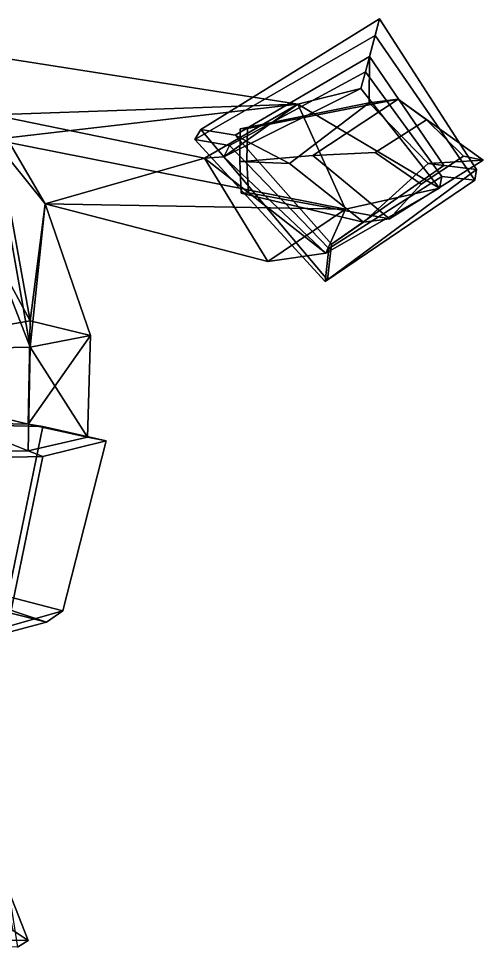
# Model space of a CAD drawing. Extents: x -239 to 241, y -156 to 322.
# Drawn here: x 80.6 to 241.1, y -155.8 to 167.7 of the extents above; entities that cross this region are included whole.
import ezdxf

# ---------------------------------------------------------------- set-up
doc = ezdxf.new("R2010")
doc.units = 0

msp = doc.modelspace()

# ---------------------------------------------------------------- linework, layer by layer
for points in [[(141.466217, 125.919403, 92.606331), (143.532913, 129.401123, 125.482895), (205.227997, 167.651276, 117.989052), (203.754227, 161.813354, 86.158081)], [(143.532913, 129.401123, 125.482895), (155.298981, 127.397095, 125.270592), (201.777908, 154.58429, 119.614731), (205.227997, 167.651276, 117.989052)], [(238.710052, 115.564819, 123.493828), (205.227997, 167.651276, 117.989052), (201.777908, 154.58429, 119.614731), (227.402878, 116.91507, 123.763725)], [(238.710052, 115.564819, 123.493828), (238.19841, 111.857056, 90.58477), (203.754227, 161.813354, 86.158081), (205.227997, 167.651276, 117.989052)], [(141.466217, 125.919403, 92.606331), (203.754227, 161.813354, 86.158081), (200.381104, 149.353333, 87.711365), (153.433243, 123.840912, 92.395035)], [(238.19841, 111.857056, 90.58477), (226.715195, 113.187622, 90.863548), (200.381104, 149.353333, 87.711365), (203.754227, 161.813354, 86.158081)], [(71.568993, 134.430847, 55.035244), (177.039444, 138.197327, 4.270797), (54.770676, 157.228821, 6.960932)], [(71.694962, 125.938324, -27.251738), (54.770676, 157.228821, 6.960932), (177.039444, 138.197327, 4.270797)], [(174.143051, 117.629944, 118.293259), (201.594299, 138.617615, 111.365601), (201.777908, 154.58429, 119.614731), (155.298981, 127.397095, 125.270592)], [(222.073807, 117.629944, 108.976463), (227.402878, 116.91507, 123.763725), (201.777908, 154.58429, 119.614731), (201.594299, 138.617615, 111.365601)], [(84.566544, 54.204269, -65.243134), (-1.538219, 52.543137, -102.634254), (47.100212, 150.407318, -32.941681)], [(84.566544, 54.204269, -65.243134), (47.100212, 150.407318, -32.941681), (71.694962, 125.938324, -27.251738)], [(198.82048, 143.508636, 52.065178), (151.398468, 119.962555, 56.541515), (153.433243, 123.840912, 92.395035), (200.381104, 149.353333, 87.711365)], [(226.715195, 113.187622, 90.863548), (225.96521, 109.122498, 54.983177), (198.82048, 143.508636, 52.065178), (200.381104, 149.353333, 87.711365)], [(151.398468, 119.962555, 56.541515), (198.82048, 143.508636, 52.065178), (177.039444, 138.197327, 4.270797)], [(225.96521, 109.122498, 54.983177), (177.039444, 138.197327, 4.270797), (198.82048, 143.508636, 52.065178)], [(159.572235, 129.788086, 169.391174), (211.71257, 139.830811, 143.103195), (201.594299, 138.617615, 111.365601), (157.065109, 129.659424, 156.696304)], [(159.356445, 118.465698, 170.414398), (182.143234, 120.419189, 165.498337), (211.71257, 139.830811, 143.103195), (159.572235, 129.788086, 169.391174)], [(203.743134, 121.39798, 215.831757), (221.406158, 132.716248, 211.119431), (211.71257, 139.830811, 143.103195), (182.143234, 120.419189, 165.498337)], [(241.080933, 118.844849, 139.034653), (222.073807, 117.629944, 108.976463), (201.594299, 138.617615, 111.365601), (211.71257, 139.830811, 143.103195)], [(234.210236, 120.217224, 198.654068), (241.080933, 118.844849, 139.034653), (211.71257, 139.830811, 143.103195), (221.406158, 132.716248, 211.119431)], [(71.568993, 134.430847, 55.035244), (144.807983, 119.471069, 42.008675), (177.039444, 138.197327, 4.270797)], [(71.694962, 125.938324, -27.251738), (177.039444, 138.197327, 4.270797), (193.440277, 101.916092, -13.608107)], [(151.398468, 119.962555, 56.541515), (177.039444, 138.197327, 4.270797), (144.807983, 119.471069, 42.008675)], [(156.967865, 118.336853, 157.677505), (157.065109, 129.659424, 156.696304), (201.594299, 138.617615, 111.365601), (174.143051, 117.629944, 118.293259)], [(225.96521, 109.122498, 54.983177), (193.440277, 101.916092, -13.608107), (177.039444, 138.197327, 4.270797)], [(-1.538233, 48.456268, 135.237167), (84.566536, 63.311539, 102.663918), (46.491829, 133.690735, 69.749962)], [(84.566536, 63.311539, 102.663918), (71.568993, 134.430847, 55.035244), (46.491829, 133.690735, 69.749962)], [(84.566536, 63.311539, 102.663918), (89.670868, 103.665619, 12.556811), (71.568993, 134.430847, 55.035244)], [(89.670868, 103.665619, 12.556811), (144.807983, 119.471069, 42.008675), (71.568993, 134.430847, 55.035244)], [(219.615311, 110.47345, 214.124924), (234.210236, 120.217224, 198.654068), (221.406158, 132.716248, 211.119431), (203.743134, 121.39798, 215.831757)], [(186.41684, 76.845505, 96.537521), (187.264862, 77.461487, 130.692413), (143.532913, 129.401123, 125.482895), (141.466217, 125.919403, 92.606331)], [(187.264862, 77.461487, 130.692413), (188.681335, 89.781281, 129.228653), (155.298981, 127.397095, 125.270592), (143.532913, 129.401123, 125.482895)], [(159.356445, 118.465698, 170.414398), (159.572235, 129.788086, 169.391174), (157.065109, 129.659424, 156.696304), (156.967865, 118.336853, 157.677505)], [(199.682983, 97.36763, 115.001106), (174.143051, 117.629944, 118.293259), (155.298981, 127.397095, 125.270592), (188.681335, 89.781281, 129.228653)], [(84.566544, 54.204269, -65.243134), (71.694962, 125.938324, -27.251738), (89.670868, 103.665619, 12.556811)], [(89.670868, 103.665619, 12.556811), (71.694962, 125.938324, -27.251738), (193.440277, 101.916092, -13.608107)], [(186.41684, 76.845505, 96.537521), (141.466217, 125.919403, 92.606331), (153.433243, 123.840912, 92.395035), (187.713867, 88.253601, 95.18264)], [(151.398468, 119.962555, 56.541515), (186.686661, 86.631592, 59.03294), (187.713867, 88.253601, 95.18264), (153.433243, 123.840912, 92.395035)], [(186.686661, 86.631592, 59.03294), (151.398468, 119.962555, 56.541515), (144.807983, 119.471069, 42.008675)], [(159.907684, 107.532593, 171.310837), (208.710602, 98.584534, 147.053955), (182.143234, 120.419189, 165.498337), (159.356445, 118.465698, 170.414398)], [(219.615311, 110.47345, 214.124924), (203.743134, 121.39798, 215.831757), (182.143234, 120.419189, 165.498337), (208.710602, 98.584534, 147.053955)], [(219.615311, 110.47345, 214.124924), (208.710602, 98.584534, 147.053955), (241.080933, 118.844849, 139.034653), (234.210236, 120.217224, 198.654068)], [(166.657349, 83.802292, 17.824194), (144.807983, 119.471069, 42.008675), (89.670868, 103.665619, 12.556811)], [(186.686661, 86.631592, 59.03294), (144.807983, 119.471069, 42.008675), (166.657349, 83.802292, 17.824194)], [(159.907684, 107.532593, 171.310837), (159.356445, 118.465698, 170.414398), (156.967865, 118.336853, 157.677505), (157.404099, 107.403534, 158.574905)], [(157.404099, 107.403534, 158.574905), (156.967865, 118.336853, 157.677505), (174.143051, 117.629944, 118.293259), (199.682983, 97.36763, 115.001106)], [(187.264862, 77.461487, 130.692413), (238.710052, 115.564819, 123.493828), (227.402878, 116.91507, 123.763725), (188.681335, 89.781281, 129.228653)], [(199.682983, 97.36763, 115.001106), (188.681335, 89.781281, 129.228653), (227.402878, 116.91507, 123.763725), (222.073807, 117.629944, 108.976463)], [(208.710602, 98.584534, 147.053955), (199.682983, 97.36763, 115.001106), (222.073807, 117.629944, 108.976463), (241.080933, 118.844849, 139.034653)], [(186.41684, 76.845505, 96.537521), (238.19841, 111.857056, 90.58477), (238.710052, 115.564819, 123.493828), (187.264862, 77.461487, 130.692413)], [(186.41684, 76.845505, 96.537521), (187.713867, 88.253601, 95.18264), (226.715195, 113.187622, 90.863548), (238.19841, 111.857056, 90.58477)], [(186.686661, 86.631592, 59.03294), (225.96521, 109.122498, 54.983177), (226.715195, 113.187622, 90.863548), (187.713867, 88.253601, 95.18264)], [(159.907684, 107.532593, 171.310837), (157.404099, 107.403534, 158.574905), (199.682983, 97.36763, 115.001106), (208.710602, 98.584534, 147.053955)], [(186.686661, 86.631592, 59.03294), (193.440277, 101.916092, -13.608107), (225.96521, 109.122498, 54.983177)], [(84.566536, 63.311539, 102.663918), (105.322769, 58.249313, 9.333818), (89.670868, 103.665619, 12.556811)], [(105.322769, 58.249313, 9.333818), (84.566544, 54.204269, -65.243134), (89.670868, 103.665619, 12.556811)], [(166.657349, 83.802292, 17.824194), (89.670868, 103.665619, 12.556811), (193.440277, 101.916092, -13.608107)], [(186.686661, 86.631592, 59.03294), (166.657349, 83.802292, 17.824194), (193.440277, 101.916092, -13.608107)], [(83.798409, 27.581329, 89.936485), (84.566536, 63.311539, 102.663918), (-1.538233, 48.456268, 135.237167)], [(83.798409, 27.581329, 89.936485), (105.322769, 58.249313, 9.333818), (84.566536, 63.311539, 102.663918)], [(83.798409, 27.581329, 89.936485), (104.37571, 23.140793, 8.067974), (105.322769, 58.249313, 9.333818)], [(104.37571, 23.140793, 8.067974), (84.566544, 54.204269, -65.243134), (105.322769, 58.249313, 9.333818)], [(83.798416, 18.453552, -78.348801), (-1.605669, 16.996994, -110.8601), (-1.538219, 52.543137, -102.634254)], [(83.798416, 18.453552, -78.348801), (-1.538219, 52.543137, -102.634254), (84.566544, 54.204269, -65.243134)], [(104.37571, 23.140793, 8.067974), (83.798416, 18.453552, -78.348801), (84.566544, 54.204269, -65.243134)], [(83.798409, 27.581329, 89.936485), (-1.538233, 48.456268, 135.237167), (-1.538232, 29.420044, 122.755112)], [(-1.538233, 28.859604, 136.120377), (88.945587, 26.800735, 99.036293), (83.798409, 27.581329, 89.936485), (-1.538232, 29.420044, 122.755112)], [(-1.538232, -30.920273, 133.082947), (76.752228, -31.930748, 96.052132), (88.945587, 26.800735, 99.036293), (-1.538233, 28.859604, 136.120377)], [(88.945587, 26.800735, 99.036293), (76.752228, -31.930748, 96.052132), (95.764473, -36.868378, 5.018892), (110.809677, 21.863098, 8.003054)], [(110.809677, 21.863098, 8.003054), (104.37571, 23.140793, 8.067974), (83.798409, 27.581329, 89.936485), (88.945587, 26.800735, 99.036293)], [(88.945595, 16.486343, -91.126076), (83.798416, 18.453552, -78.348801), (104.37571, 23.140793, 8.067974), (110.809677, 21.863098, 8.003054)], [(95.764473, -36.868378, 5.018892), (76.752243, -42.245132, -94.110237), (88.945595, 16.486343, -91.126076), (110.809677, 21.863098, 8.003054)], [(88.945595, 16.486343, -91.126076), (-1.539248, 14.529755, -128.197067), (-1.605669, 16.996994, -110.8601), (83.798416, 18.453552, -78.348801)], [(76.752243, -42.245132, -94.110237), (-1.538217, -45.257271, -131.242752), (-1.539248, 14.529755, -128.197067), (88.945595, 16.486343, -91.126076)], [(72.276413, -36.303551, 86.690475), (54.288532, -29.763466, 70.233223), (67.68486, -33.290825, 5.20067), (90.169724, -40.744095, 4.821966)], [(76.752228, -31.930748, 96.052132), (72.276413, -36.303551, 86.690475), (90.169724, -40.744095, 4.821966), (95.764473, -36.868378, 5.018892)], [(90.169724, -40.744095, 4.821966), (67.68486, -33.290825, 5.20067), (54.28854, -36.976074, -62.74276), (72.276428, -45.431335, -81.59481)], [(95.764473, -36.868378, 5.018892), (90.169724, -40.744095, 4.821966), (72.276428, -45.431335, -81.59481), (76.752243, -42.245132, -94.110237)], [(80.090286, -153.02951, 102.617195), (83.794151, -150.723206, 36.317848), (74.813721, -127.827744, 43.725594), (74.813721, -119.444244, 102.617195)], [(78.613289, -147.271301, -42.826286), (73.789398, -123.445663, -8.284024), (74.813721, -127.827744, 43.725594), (83.794151, -150.723206, 36.317848)], [(78.613289, -147.271301, -42.826286), (83.794151, -150.723206, 36.317848), (16.610764, -150.61731, 32.613968), (14.823177, -155.810135, -36.571838)], [(80.090286, -153.02951, 102.617195), (12.906889, -152.844193, 102.617195), (16.610764, -150.61731, 32.613968), (83.794151, -150.723206, 36.317848)]]:
    msp.add_3dface(points)

doc.saveas('drawing.dxf')
